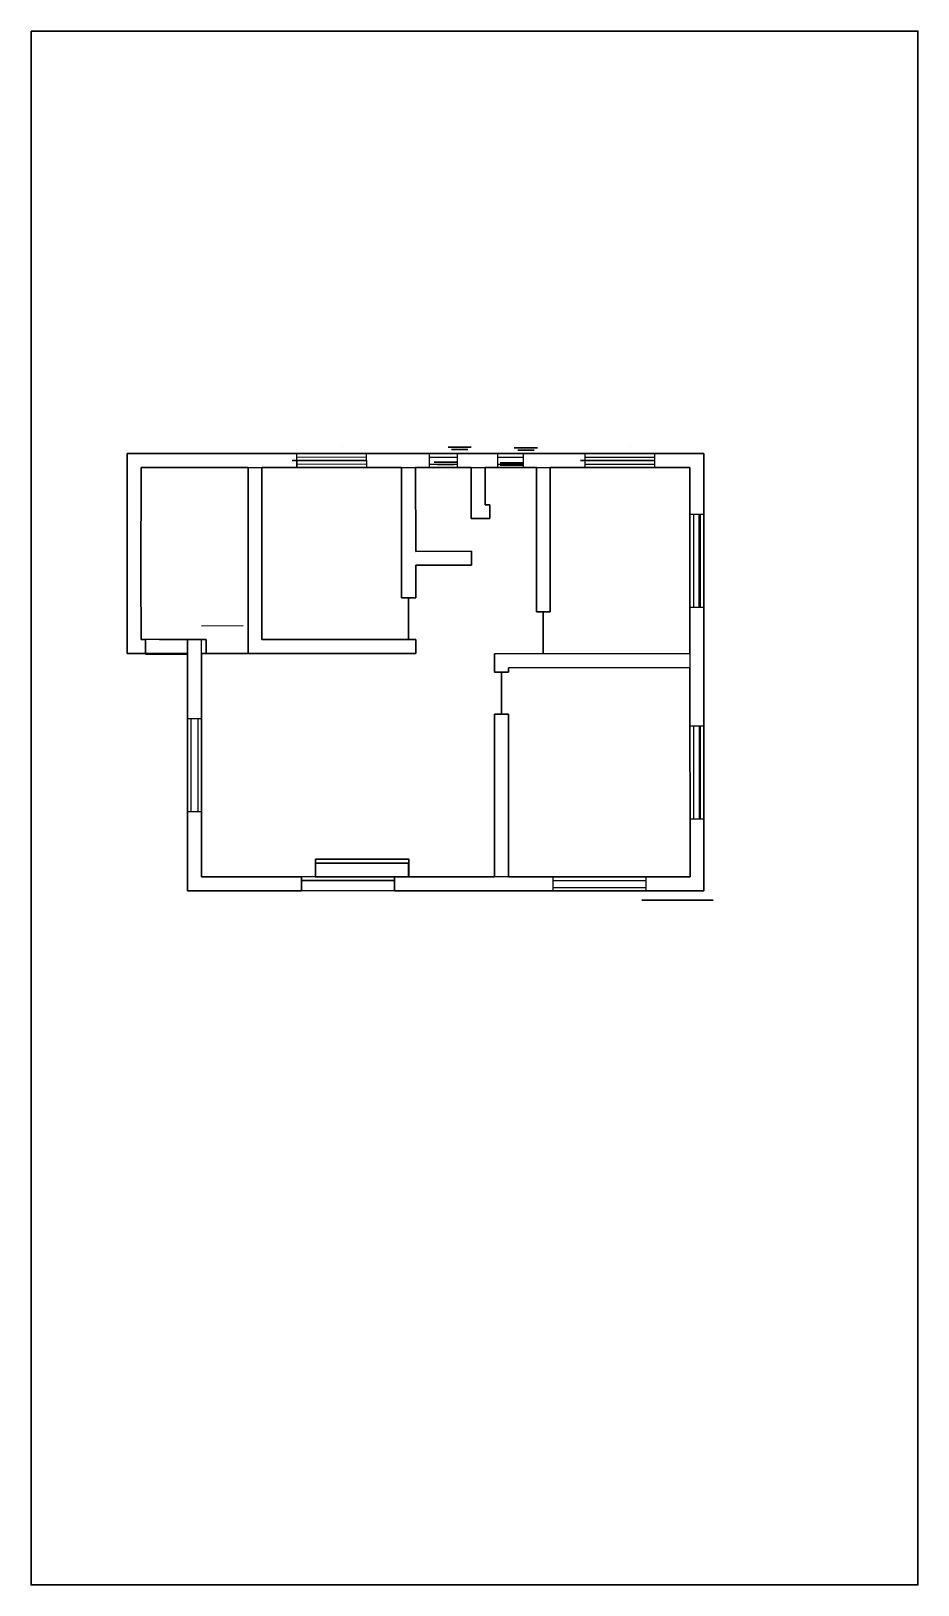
# Model space of a CAD drawing. Header units: metres. Extents: x 14.1 to 33.2, y -4.9 to 28.5.
import ezdxf

# ---------------------------------------------------------------- set-up
doc = ezdxf.new("R2010")
doc.units = ezdxf.units.M
doc.header["$MEASUREMENT"] = 0
doc.layers.add('floor', color=251, linetype='Continuous')
doc.layers.add('Window', color=251, linetype='Continuous')
doc.layers.add('Wall', color=254, linetype='Continuous', lineweight=30)

msp = doc.modelspace()

# ---------------------------------------------------------------- linework, layer by layer
at = {"layer": 'floor', "extrusion": (0, 1, 0)}
for p, q in [((23.527, 19.537, 4.55), (23.177, 19.537, 4.55)), ((23.527, 19.537, 4.6), (23.177, 19.537, 4.6)), ((24.95, 19.527, 4.55), (24.6, 19.527, 4.55)), ((24.95, 19.527, 4.6), (24.6, 19.527, 4.6)), ((23.227, 19.218, 1.55), (22.877, 19.218, 1.55)), ((23.227, 19.218, 1.6), (22.877, 19.218, 1.6)), ((24.65, 19.205, 1.55), (24.3, 19.205, 1.55)), ((24.65, 19.205, 1.6), (24.3, 19.205, 1.6)), ((24.65, 19.151, 1.487), (24.3, 19.151, 1.487)), ((24.65, 19.151, 1.537), (24.3, 19.151, 1.537))]:
    msp.add_line(p, q, dxfattribs=at)
at = {"layer": 'floor'}
for p, q in [((19.102, 17.731, 2), (19.102, 17.731, 4)), ((17.801, 15.702, 4.874), (18.701, 15.703, 4.874)), ((17.801, 15.702, 2.874), (17.801, 15.702, 4.874)), ((16.901, 15.403, 3.245), (17.801, 15.403, 3.245))]:
    msp.add_line(p, q, dxfattribs=at)
at = {"layer": 'floor', "elevation": 3}
msp.add_lwpolyline([(16.202, 19.401), (28.601, 19.401), (28.601, 10.001), (17.501, 10.001), (17.499, 15.104), (16.202, 15.102), (16.202, 19.401)], dxfattribs=at)
at = {"layer": 'floor'}
msp.add_lwpolyline([(16.202, 19.401), (28.601, 19.401), (28.601, 10.001), (17.501, 10.001), (17.499, 15.104), (16.202, 15.102), (16.202, 19.401)], dxfattribs=at)
at = {"layer": 'floor', "extrusion": (0, 1, 0)}
for points, elevation in [([(-23.602, 5), (-23.102, 5), (-23.102, 4.1), (-23.602, 4.1)], 19.537), ([(-23.177, 4.6), (-23.527, 4.6), (-23.527, 4.925), (-23.177, 4.925)], 19.487), ([(-25.025, 5), (-24.525, 5), (-24.525, 4.1), (-25.025, 4.1)], 19.527), ([(-24.6, 4.6), (-24.95, 4.6), (-24.95, 4.925), (-24.6, 4.925)], 19.477), ([(-23.302, 2), (-22.802, 2), (-22.802, 1.1), (-23.302, 1.1)], 19.218), ([(-22.877, 1.6), (-23.227, 1.6), (-23.227, 1.925), (-22.877, 1.925)], 19.168), ([(-24.725, 2), (-24.225, 2), (-24.225, 1.1), (-24.725, 1.1)], 19.205), ([(-24.725, 1.937), (-24.225, 1.937), (-24.225, 1.037), (-24.725, 1.037)], 19.151), ([(-24.3, 1.6), (-24.65, 1.6), (-24.65, 1.925), (-24.3, 1.925)], 19.155), ([(-24.3, 1.537), (-24.65, 1.537), (-24.65, 1.862), (-24.3, 1.862)], 19.101)]:
    msp.add_lwpolyline(points, close=True, dxfattribs=dict(at, elevation=elevation))
for points, elevation in [([(-23.177, 4.55), (-23.177, 4.175), (-23.527, 4.175), (-23.527, 4.55)], 19.537), ([(-23.527, 4.6), (-23.527, 4.925), (-23.177, 4.925), (-23.177, 4.6)], 19.537), ([(-24.6, 4.55), (-24.6, 4.175), (-24.95, 4.175), (-24.95, 4.55)], 19.527), ([(-24.95, 4.6), (-24.95, 4.925), (-24.6, 4.925), (-24.6, 4.6)], 19.527), ([(-22.877, 1.55), (-22.877, 1.175), (-23.227, 1.175), (-23.227, 1.55)], 19.218), ([(-23.227, 1.6), (-23.227, 1.925), (-22.877, 1.925), (-22.877, 1.6)], 19.218), ([(-24.3, 1.55), (-24.3, 1.175), (-24.65, 1.175), (-24.65, 1.55)], 19.205), ([(-24.65, 1.6), (-24.65, 1.925), (-24.3, 1.925), (-24.3, 1.6)], 19.205), ([(-24.3, 1.487), (-24.3, 1.112), (-24.65, 1.112), (-24.65, 1.487)], 19.151), ([(-24.65, 1.537), (-24.65, 1.862), (-24.3, 1.862), (-24.3, 1.537)], 19.151)]:
    msp.add_lwpolyline(points, dxfattribs=dict(at, elevation=elevation))
at = {"layer": 'floor'}
msp.add_lwpolyline([(16.502, 19.101), (28.301, 19.101), (28.301, 10.301), (17.801, 10.301), (17.799, 15.404), (16.502, 15.402)], close=True, dxfattribs=at)
at = {"layer": 'Wall'}
for p, q in [((17.501, 19.401), (16.202, 19.401)), ((16.202, 19.102), (16.202, 19.401)), ((17.501, 19.401), (28.601, 19.401)), ((28.601, 10.001), (28.601, 19.401)), ((16.202, 19.102), (16.202, 15.102)), ((16.502, 19.102), (16.499, 16.802)), ((18.802, 19.102), (16.502, 19.102)), ((18.102, 19.102), (17.802, 19.102)), ((18.802, 19.102), (18.102, 19.102)), ((18.802, 19.102), (18.102, 19.102)), ((18.802, 15.403), (18.802, 19.102)), ((22.102, 19.102), (19.102, 19.102)), ((22.102, 19.102), (19.102, 19.102)), ((22.102, 19.102), (19.102, 19.102)), ((19.102, 19.102), (19.102, 15.403)), ((22.102, 19.102), (22.102, 16.303)), ((23.602, 19.103), (22.402, 19.103)), ((22.402, 19.103), (22.406, 17.3)), ((22.402, 19.103), (22.406, 17.3)), ((22.402, 19.103), (23.002, 19.102)), ((23.601, 18.003), (23.602, 19.103)), ((25, 19.103), (23.9, 19.103)), ((23.9, 19.103), (23.901, 18.303)), ((23.9, 19.103), (24.45, 19.103)), ((25, 16.003), (25, 19.103)), ((28.3, 19.101), (25.3, 19.101)), ((25.3, 19.101), (25.3, 16.003)), ((28.3, 15.104), (28.3, 19.101)), ((28.3, 19.101), (28.3, 15.101)), ((23.999, 18.303), (23.901, 18.303)), ((24, 18.003), (23.999, 18.303)), ((24, 18.003, 2), (23.999, 18.303, 2)), ((23.901, 18.003), (23.601, 18.003)), ((23.901, 18.003), (24, 18.003)), ((23.603, 17.303), (22.406, 17.3)), ((23.606, 17.003), (23.603, 17.303)), ((23.606, 17.003, 2), (23.603, 17.303, 2)), ((16.499, 16.802), (16.505, 15.403)), ((22.406, 17.003), (23.606, 17.003)), ((22.406, 17.003), (22.408, 16.303)), ((18.802, 15.253), (18.802, 16.153)), ((22.102, 16.303), (22.408, 16.303)), ((22.102, 16.303, 2), (22.408, 16.303, 2)), ((25, 16.003), (25, 15.997)), ((25, 16), (25.3, 15.997)), ((25, 16, 2), (25.3, 15.997, 2)), ((25.3, 15.997), (25.3, 16.003)), ((16.602, 15.403), (16.505, 15.403)), ((16.601, 15.262), (16.601, 15.403)), ((16.601, 15.262, 2), (16.601, 15.403, 2)), ((17.501, 10.001), (17.501, 15.403)), ((17.802, 15.403), (17.501, 15.403)), ((17.501, 15.403), (17.501, 15.253)), ((17.902, 15.402), (17.802, 15.403)), ((17.902, 15.102), (17.902, 15.402)), ((17.902, 15.252), (17.902, 15.402)), ((17.902, 15.102, 2), (17.902, 15.402, 2)), ((18.802, 15.403), (18.802, 15.103)), ((22.102, 15.403), (19.102, 15.403)), ((22.102, 15.403), (22.41, 15.403)), ((22.41, 15.403), (22.409, 15.403)), ((22.409, 15.403), (22.41, 15.103)), ((22.41, 15.103, 2), (22.409, 15.403, 2)), ((22.41, 15.103), (22.41, 15.403)), ((16.202, 15.102), (16.506, 15.103)), ((16.506, 15.103), (16.601, 15.103)), ((16.601, 15.262), (16.601, 15.103)), ((16.601, 15.103, 2), (16.601, 15.262, 2)), ((17.801, 10.301), (17.801, 15.103)), ((17.802, 15.103), (17.801, 15.103)), ((17.802, 15.103), (17.802, 15.102)), ((17.802, 15.102), (17.802, 15.103)), ((17.802, 15.102), (17.902, 15.102)), ((22.41, 15.103), (18.802, 15.103)), ((24.1, 15.095), (28.3, 15.104)), ((24.1, 14.795), (24.1, 15.095)), ((24.1, 14.795), (24.099, 14.703)), ((24.099, 14.703, 2.237), (24.401, 14.703, 2.237)), ((24.401, 14.703), (24.101, 14.703)), ((28.3, 14.801), (24.4, 14.796)), ((24.401, 14.703), (24.4, 14.796)), ((28.31, 10.301), (28.299, 14.801)), ((28.31, 10.301), (28.3, 14.801)), ((24.098, 13.803), (24.401, 13.803)), ((24.099, 13.803), (24.099, 10.301)), ((24.399, 10.301), (24.401, 13.803)), ((24.399, 10.301), (24.401, 13.803)), ((20.25, 10.601, 3.151), (22.25, 10.601, 3.151)), ((20.25, 10.601, 3.151), (20.25, 10.301, 3.153)), ((20.25, 10.301, 3.153), (20.25, 10.601, 3.153)), ((20.25, 10.601, 3.153), (22.25, 10.601, 3.151)), ((22.25, 10.601, 3.151), (22.25, 10.301, 3.153)), ((19.95, 10.301), (17.801, 10.301)), ((19.95, 10.151), (19.95, 10.301)), ((19.95, 10.001, 2.5), (19.95, 10.301, 2.5)), ((19.95, 10.151), (19.95, 10.001)), ((20.25, 10.301, 3.153), (22.25, 10.301, 3.153)), ((22.25, 10.301, 3.153), (20.25, 10.301, 3.153)), ((24.099, 10.301), (21.95, 10.301)), ((21.95, 10.151), (21.95, 10.301)), ((21.95, 10.151), (21.95, 10.001)), ((28.31, 10.301), (24.399, 10.301)), ((17.501, 10.001), (19.95, 10.001)), ((21.95, 10.001), (28.601, 10.001)), ((28.801, 9.801, -0.25), (27.27, 9.801, -0.25)), ((28.601, 10.001), (28.301, 10.001))]:
    msp.add_line(p, q, dxfattribs=at)
for points, elevation in [([(14.139, 28.483), (33.203, 28.483), (33.203, -4.916), (14.139, -4.916)], -0.25), ([(20.25, 10.686), (22.256, 10.686), (22.256, 10.301), (20.25, 10.301)], 3.153)]:
    msp.add_lwpolyline(points, close=True, dxfattribs=dict(at, elevation=elevation))
at = {"layer": 'Window'}
for p, q in [((19.852, 19.102), (19.852, 19.401)), ((21.352, 19.252), (21.352, 19.401)), ((22.702, 19.102), (22.702, 19.401)), ((23.302, 19.401, 2), (22.746, 19.4, 2)), ((22.746, 19.4, 1), (23.302, 19.401, 1)), ((22.746, 19.4, 2), (22.746, 19.4, 1)), ((23.302, 19.102), (23.302, 19.401)), ((23.302, 19.401, 1), (23.302, 19.401, 2)), ((24.725, 19.401, 2), (24.169, 19.4, 2)), ((24.169, 19.4, 1), (24.725, 19.401, 1)), ((24.169, 19.4, 2), (24.169, 19.4, 1)), ((24.175, 19.103), (24.175, 19.401)), ((24.725, 19.103), (24.725, 19.401)), ((24.725, 19.401, 1), (24.725, 19.401, 2)), ((26.05, 19.101), (26.05, 19.401)), ((27.55, 19.101), (27.55, 19.401)), ((19.102, 19.102), (19.852, 19.102)), ((19.852, 19.18), (19.851, 19.18)), ((19.852, 19.33), (21.352, 19.327)), ((19.852, 19.255), (19.852, 19.102)), ((19.852, 19.18), (21.352, 19.177)), ((21.352, 19.252), (21.352, 19.102)), ((22.702, 19.327), (23.302, 19.327)), ((22.702, 19.177), (23.302, 19.177)), ((23.002, 19.102), (23.002, 19.103)), ((24.175, 19.327), (24.725, 19.327)), ((24.175, 19.177), (24.725, 19.177)), ((26.05, 19.326), (27.55, 19.326)), ((26.05, 19.176), (27.55, 19.176)), ((28.3, 18.101), (28.601, 18.101)), ((28.375, 18.101), (28.375, 16.101)), ((28.525, 18.101), (28.525, 16.101)), ((28.3, 16.101), (28.601, 16.101)), ((17.801, 13.701), (17.501, 13.701)), ((17.576, 13.701), (17.576, 11.701)), ((17.726, 13.701), (17.726, 11.701)), ((28.299, 13.551), (28.601, 13.551)), ((28.375, 13.551), (28.375, 11.551)), ((28.525, 13.551), (28.525, 11.551)), ((17.801, 12.701), (17.801, 12.701)), ((28.305, 12.551), (28.305, 12.551)), ((17.801, 11.701), (17.501, 11.701)), ((28.299, 11.551), (28.601, 11.551)), ((25.355, 10.301), (25.355, 10.001)), ((25.355, 10.226), (27.355, 10.226)), ((25.355, 10.076), (27.355, 10.076)), ((27.355, 10.301), (27.355, 10.001))]:
    msp.add_line(p, q, dxfattribs=at)
at = {"layer": 'Window', "extrusion": (0, -1, 0)}
for p, q in [((20.827, 19.551, 4.95), (20.827, 19.551, 4.05)), ((27.025, 19.551, 4.95), (27.025, 19.551, 4.05)), ((20.527, 19.252, 1.95), (20.527, 19.252, 1.05)), ((20.577, 19.252, 1.95), (20.577, 19.252, 1.05)), ((26.725, 19.251, 1.95), (26.725, 19.251, 1.05)), ((26.775, 19.251, 1.95), (26.775, 19.251, 1.05)), ((16.676, 15.091, 0.95), (17.426, 15.091, 0.95)), ((16.676, 15.091, 1.05), (17.426, 15.091, 1.05)), ((17.977, 15.103, 0.95), (18.727, 15.103, 0.95)), ((17.977, 15.103, 1.05), (18.727, 15.103, 1.05)), ((20.25, 10.301, 5.465), (22.25, 10.301, 5.465)), ((20.9, 10.226, 2.425), (20.9, 10.226, 0.075)), ((21, 10.226, 2.425), (21, 10.226, 0.075)), ((21.169, 10.301, 5.337), (21.169, 10.301, 3.853)), ((21.317, 10.301, 5.337), (21.317, 10.301, 3.853))]:
    msp.add_line(p, q, dxfattribs=at)
at = {"layer": 'Window', "extrusion": (0.002208, -0.999998, 0)}
for p, q in [((21.352, 19.401), (21.352, 19.401, 1)), ((24.725, 19.401), (24.725, 19.401, 1)), ((28.601, 16.101), (28.601, 16.101)), ((28.601, 16.101), (28.601, 16.101, 1)), ((28.601, 11.551), (28.601, 11.551, 1))]:
    msp.add_line(p, q, dxfattribs=at)
at = {"layer": 'Window', "extrusion": (-1, 1.83697e-16, 0)}
for p, q in [((22.255, 16.228, 1.069), (22.255, 15.478, 1.069)), ((22.255, 16.228, 1.169), (22.255, 15.478, 1.169)), ((25.15, 15.924, 1.069), (25.15, 15.174, 1.069)), ((25.15, 15.924, 1.169), (25.15, 15.174, 1.169)), ((24.25, 14.628, 1.069), (24.25, 13.878, 1.069)), ((24.25, 14.628, 1.169), (24.25, 13.878, 1.169))]:
    msp.add_line(p, q, dxfattribs=at)
at = {"layer": 'Window', "extrusion": (-1, -6.33432e-16, 0)}
for p, q in [((17.501, 12.726, 2.131), (17.501, 12.726, 1.05)), ((17.501, 12.676, 2.131), (17.501, 12.676, 1.05))]:
    msp.add_line(p, q, dxfattribs=at)
at = {"layer": 'Window', "extrusion": (0, 1, 0)}
msp.add_line((25.355, 10.001), (25.355, 10.001, 1), dxfattribs=at)
at = {"layer": 'Window', "extrusion": (0.002208, -0.999998, 0)}
for points, elevation in [([(21.395, 2.046), (21.395, 1.946), (19.895, 1.946), (19.895, 2.046)], -19.354), ([(23.345, 1), (23.345, 2), (22.789, 2), (22.789, 1)], -19.35), ([(24.768, 1), (24.768, 2), (24.212, 2), (24.212, 1)], -19.347), ([(24.768, 1), (24.768, 2), (24.212, 2), (24.212, 1)], -19.347), ([(27.593, 2.046), (27.593, 1.946), (26.093, 1.946), (26.093, 2.046)], -19.34)]:
    msp.add_lwpolyline(points, close=True, dxfattribs=dict(at, elevation=elevation))
at = {"layer": 'Window', "extrusion": (0, 1, 0)}
for points, elevation in [([(-23.302, 2), (-22.745, 2), (-22.745, 2.1), (-23.302, 2.1)], 19.401), ([(-24.725, 2), (-24.168, 2), (-24.168, 2.1), (-24.725, 2.1)], 19.401), ([(-25.355, 1), (-27.355, 1), (-27.355, 2.5), (-25.355, 2.5)], 10.001)]:
    msp.add_lwpolyline(points, close=True, dxfattribs=dict(at, elevation=elevation))
at = {"layer": 'Window', "extrusion": (0, -1, 0)}
for points, elevation in [([(19.752, 1), (21.352, 1), (21.352, 2), (19.752, 2)], -19.252), ([(25.95, 1), (27.55, 1), (27.55, 2), (25.95, 2)], -19.251), ([(16.601, 2), (17.501, 2), (17.501, 0), (16.601, 0)], -15.091), ([(16.676, 0.075), (17.426, 0.075), (17.426, 0.95), (16.676, 0.95)], -15.091), ([(17.902, 2), (18.802, 2), (18.802, 0), (17.902, 0)], -15.103), ([(17.977, 0.075), (18.727, 0.075), (18.727, 0.95), (17.977, 0.95)], -15.103), ([(19.95, 2.5), (21.95, 2.5), (21.95, 0), (19.95, 0)], -10.226)]:
    msp.add_lwpolyline(points, close=True, dxfattribs=dict(at, elevation=elevation))
for points, elevation in [([(20.527, 1.95), (19.802, 1.95), (19.802, 1.05), (20.527, 1.05)], -19.252), ([(20.577, 1.05), (21.302, 1.05), (21.302, 1.95), (20.577, 1.95)], -19.252), ([(26.725, 1.95), (26, 1.95), (26, 1.05), (26.725, 1.05)], -19.251), ([(26.775, 1.05), (27.5, 1.05), (27.5, 1.95), (26.775, 1.95)], -19.251), ([(16.676, 1.05), (16.676, 1.925), (17.426, 1.925), (17.426, 1.05)], -15.091), ([(17.426, 0.95), (17.426, 0.075), (16.676, 0.075), (16.676, 0.95)], -15.091), ([(17.977, 1.05), (17.977, 1.925), (18.727, 1.925), (18.727, 1.05)], -15.103), ([(18.727, 0.95), (18.727, 0.075), (17.977, 0.075), (17.977, 0.95)], -15.103), ([(20.9, 0.075), (20.025, 0.075), (20.025, 2.425), (20.9, 2.425)], -10.226), ([(20.25, 5.465), (20.25, 3.753), (22.25, 3.753), (22.25, 5.465)], -10.301), ([(21.169, 3.853), (20.353, 3.853), (20.353, 5.337), (21.169, 5.337)], -10.301), ([(21, 2.425), (21.875, 2.425), (21.875, 0.075), (21, 0.075)], -10.226), ([(21.317, 5.337), (22.151, 5.337), (22.151, 3.853), (21.317, 3.853)], -10.301)]:
    msp.add_lwpolyline(points, dxfattribs=dict(at, elevation=elevation))
at = {"layer": 'Window', "extrusion": (1, 7.55897e-16, 0)}
for points, elevation in [([(16.101, 2.181), (18.101, 2.181), (18.101, 1), (16.101, 1)], 28.5), ([(16.101, 1), (18.101, 1), (18.101, 2.206), (16.101, 2.206)], 28.601), ([(16.102, 2.206), (18.101, 2.206), (18.101, 2.306), (16.102, 2.306)], 28.601), ([(11.701, 1), (13.701, 1), (13.701, 2.208), (11.701, 2.208)], 17.501), ([(11.701, 2.208), (13.701, 2.208), (13.701, 2.311), (11.701, 2.311)], 17.501), ([(11.551, 2.181), (13.551, 2.181), (13.551, 1), (11.551, 1)], 28.504), ([(11.551, 1), (13.551, 1), (13.551, 2.181), (11.551, 2.181)], 28.601), ([(11.551, 2.181), (13.551, 2.181), (13.551, 2.284), (11.551, 2.284)], 28.601)]:
    msp.add_lwpolyline(points, close=True, dxfattribs=dict(at, elevation=elevation))
at = {"layer": 'Window', "extrusion": (-1, 1.83697e-16, 0)}
for points, elevation in [([(-16.303, 0), (-15.403, 0), (-15.403, 2.237), (-16.303, 2.237)], -22.255), ([(-15.999, 0), (-15.099, 0), (-15.099, 2.237), (-15.999, 2.237)], -25.15), ([(-14.703, 0), (-13.803, 0), (-13.803, 2.237), (-14.703, 2.237)], -24.25)]:
    msp.add_lwpolyline(points, close=True, dxfattribs=dict(at, elevation=elevation))
for points, elevation in [([(-16.228, 1.069), (-16.228, 0.075), (-15.478, 0.075), (-15.478, 1.069)], -22.255), ([(-15.478, 1.169), (-15.478, 2.162), (-16.228, 2.162), (-16.228, 1.169)], -22.255), ([(-15.924, 1.069), (-15.924, 0.075), (-15.174, 0.075), (-15.174, 1.069)], -25.15), ([(-15.174, 1.169), (-15.174, 2.162), (-15.924, 2.162), (-15.924, 1.169)], -25.15), ([(-14.628, 1.069), (-14.628, 0.075), (-13.878, 0.075), (-13.878, 1.069)], -24.25), ([(-13.878, 1.169), (-13.878, 2.162), (-14.628, 2.162), (-14.628, 1.169)], -24.25)]:
    msp.add_lwpolyline(points, dxfattribs=dict(at, elevation=elevation))
at = {"layer": 'Window', "extrusion": (-1, -6.33432e-16, 0), "elevation": -17.501}
msp.add_lwpolyline([(-13.701, 2.181), (-11.701, 2.181), (-11.701, 1), (-13.701, 1)], close=True, dxfattribs=at)
for points in [[(-12.726, 1.05), (-13.651, 1.05), (-13.651, 2.131), (-12.726, 2.131)], [(-12.676, 2.131), (-11.751, 2.131), (-11.751, 1.05), (-12.676, 1.05)]]:
    msp.add_lwpolyline(points, dxfattribs=at)
at = {"layer": 'Window', "extrusion": (-2.67076e-16, -1, 0), "elevation": -10.001}
msp.add_lwpolyline([(25.355, 2.5), (27.355, 2.5), (27.355, 2.4), (25.355, 2.4)], close=True, dxfattribs=at)

doc.saveas('drawing.dxf')
